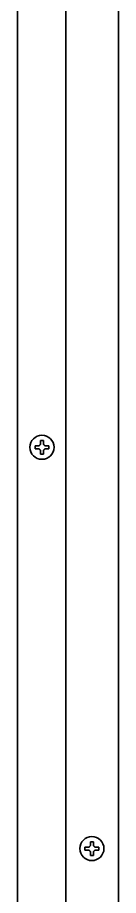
# Model space of a CAD drawing. Extents: x 5987 to 10491, y -672 to 3708.
# Drawn here: x 6825.1 to 6858.6, y 1847.2 to 2140 of the extents above; entities that cross this region are included whole.
import ezdxf

# ---------------------------------------------------------------- set-up
doc = ezdxf.new("R2010")
doc.units = 0
doc.header["$LTSCALE"] = 5
doc.layers.add('1', color=7, linetype='CONTINUOUS', true_color=0xffffff)

msp = doc.modelspace()

# ---------------------------------------------------------------- linework, layer by layer
at = {"layer": '1', "color": 7, "linetype": 'Continuous', "lineweight": 35}
for p, q in [((6858.57, 2393.35), (6858.57, 1373.93)), ((6825.07, 1387.03), (6825.07, 2388.68)), ((6841.07, 1376.53), (6841.07, 2386.03)), ((6830.87, 1996.68), (6830.87, 1997.18)), ((6835.47, 1997.18), (6835.47, 1996.68)), ((6830.87, 1996.18), (6830.87, 1996.68)), ((6835.47, 1996.68), (6835.47, 1996.18)), ((6847.47, 1862.83), (6847.47, 1863.33)), ((6847.47, 1862.33), (6847.47, 1862.83)), ((6852.07, 1863.33), (6852.07, 1862.83)), ((6852.07, 1862.83), (6852.07, 1862.33))]:
    msp.add_line(p, q, dxfattribs=at)
for centre in [(6833.17, 1996.68), (6849.77, 1862.83)]:
    msp.add_circle(centre, 4, dxfattribs=at)
for points in [[(6830.87, 1997.18), (6831.08, 1997.18), (6831.29, 1997.18), (6831.61, 1997.18), (6831.72, 1997.18), (6831.94, 1997.18), (6832.06, 1997.18), (6832.17, 1997.18)], [(6833.67, 1998.98), (6833.67, 1998.77), (6833.67, 1998.56), (6833.67, 1998.24), (6833.67, 1998.13), (6833.67, 1997.9), (6833.67, 1997.79), (6833.67, 1997.68)], [(6832.67, 1994.38), (6832.67, 1994.58), (6832.67, 1994.79), (6832.67, 1995.11), (6832.67, 1995.22), (6832.67, 1995.45), (6832.67, 1995.56), (6832.67, 1995.68)], [(6835.47, 1996.18), (6835.27, 1996.18), (6835.06, 1996.18), (6834.74, 1996.18), (6834.63, 1996.18), (6834.4, 1996.18), (6834.29, 1996.18), (6834.17, 1996.18)], [(6847.47, 1863.33), (6847.68, 1863.33), (6847.89, 1863.33), (6848.21, 1863.33), (6848.32, 1863.33), (6848.54, 1863.33), (6848.66, 1863.33), (6848.77, 1863.33)], [(6850.27, 1865.13), (6850.27, 1864.92), (6850.27, 1864.71), (6850.27, 1864.39), (6850.27, 1864.28), (6850.27, 1864.05), (6850.27, 1863.94), (6850.27, 1863.83)], [(6852.07, 1862.33), (6851.87, 1862.33), (6851.66, 1862.33), (6851.34, 1862.33), (6851.23, 1862.33), (6851, 1862.33), (6850.89, 1862.33), (6850.77, 1862.33)], [(6849.27, 1860.53), (6849.27, 1860.73), (6849.27, 1860.94), (6849.27, 1861.26), (6849.27, 1861.37), (6849.27, 1861.6), (6849.27, 1861.71), (6849.27, 1861.83)]]:
    msp.add_open_spline(points, degree=3, knots=[0, 0, 0, 0, 0.5, 0.5, 0.75, 0.75, 1, 1, 1, 1], dxfattribs=at)
for points in [[(6832.17, 1997.18), (6832.2, 1997.2), (6832.24, 1997.25), (6832.32, 1997.32), (6832.39, 1997.39), (6832.46, 1997.46), (6832.53, 1997.53), (6832.6, 1997.6), (6832.65, 1997.65), (6832.67, 1997.68)], [(6832.67, 1997.68), (6832.67, 1997.73), (6832.67, 1997.84), (6832.67, 1998), (6832.67, 1998.16), (6832.67, 1998.31), (6832.67, 1998.47), (6832.67, 1998.62), (6832.67, 1998.79), (6832.67, 1998.91), (6832.67, 1998.98)], [(6832.67, 1998.98), (6832.84, 1998.98), (6833.17, 1998.98), (6833.51, 1998.98), (6833.67, 1998.98)], [(6833.67, 1997.68), (6833.7, 1997.65), (6833.75, 1997.6), (6833.82, 1997.53), (6833.9, 1997.45), (6833.97, 1997.38), (6834.03, 1997.31), (6834.1, 1997.25), (6834.15, 1997.2), (6834.17, 1997.18)], [(6834.17, 1997.18), (6834.23, 1997.18), (6834.34, 1997.18), (6834.5, 1997.18), (6834.66, 1997.18), (6834.81, 1997.18), (6834.96, 1997.18), (6835.12, 1997.18), (6835.29, 1997.18), (6835.41, 1997.18), (6835.47, 1997.18)], [(6832.17, 1996.18), (6832.12, 1996.18), (6832.01, 1996.18), (6831.85, 1996.18), (6831.69, 1996.18), (6831.53, 1996.18), (6831.38, 1996.18), (6831.23, 1996.18), (6831.06, 1996.18), (6830.94, 1996.18), (6830.87, 1996.18)], [(6832.67, 1995.68), (6832.65, 1995.7), (6832.6, 1995.75), (6832.52, 1995.83), (6832.45, 1995.9), (6832.38, 1995.97), (6832.31, 1996.04), (6832.24, 1996.11), (6832.2, 1996.15), (6832.17, 1996.18)], [(6833.67, 1994.38), (6833.51, 1994.38), (6833.17, 1994.38), (6832.84, 1994.38), (6832.67, 1994.38)], [(6834.17, 1996.18), (6834.15, 1996.15), (6834.1, 1996.1), (6834.03, 1996.03), (6833.96, 1995.96), (6833.89, 1995.89), (6833.82, 1995.82), (6833.74, 1995.75), (6833.7, 1995.7), (6833.67, 1995.68)], [(6833.67, 1995.68), (6833.67, 1995.62), (6833.67, 1995.51), (6833.67, 1995.35), (6833.67, 1995.19), (6833.67, 1995.04), (6833.67, 1994.89), (6833.67, 1994.73), (6833.67, 1994.56), (6833.67, 1994.44), (6833.67, 1994.38)], [(6848.77, 1862.33), (6848.72, 1862.33), (6848.61, 1862.33), (6848.45, 1862.33), (6848.29, 1862.33), (6848.13, 1862.33), (6847.98, 1862.33), (6847.83, 1862.33), (6847.66, 1862.33), (6847.54, 1862.33), (6847.47, 1862.33)], [(6848.77, 1863.33), (6848.8, 1863.35), (6848.84, 1863.4), (6848.92, 1863.47), (6848.99, 1863.54), (6849.06, 1863.61), (6849.13, 1863.68), (6849.2, 1863.75), (6849.25, 1863.8), (6849.27, 1863.83)], [(6849.27, 1861.83), (6849.25, 1861.85), (6849.2, 1861.9), (6849.12, 1861.98), (6849.05, 1862.05), (6848.98, 1862.12), (6848.91, 1862.19), (6848.84, 1862.26), (6848.8, 1862.3), (6848.77, 1862.33)], [(6849.27, 1863.83), (6849.27, 1863.88), (6849.27, 1863.99), (6849.27, 1864.15), (6849.27, 1864.31), (6849.27, 1864.46), (6849.27, 1864.62), (6849.27, 1864.77), (6849.27, 1864.94), (6849.27, 1865.06), (6849.27, 1865.13)], [(6849.27, 1865.13), (6849.44, 1865.13), (6849.77, 1865.13), (6850.11, 1865.13), (6850.27, 1865.13)], [(6850.27, 1863.83), (6850.3, 1863.8), (6850.35, 1863.75), (6850.42, 1863.68), (6850.5, 1863.6), (6850.57, 1863.53), (6850.63, 1863.46), (6850.7, 1863.4), (6850.75, 1863.35), (6850.77, 1863.33)], [(6850.77, 1862.33), (6850.75, 1862.3), (6850.7, 1862.25), (6850.63, 1862.18), (6850.56, 1862.11), (6850.49, 1862.04), (6850.42, 1861.97), (6850.34, 1861.9), (6850.3, 1861.85), (6850.27, 1861.83)], [(6850.77, 1863.33), (6850.83, 1863.33), (6850.94, 1863.33), (6851.1, 1863.33), (6851.26, 1863.33), (6851.41, 1863.33), (6851.56, 1863.33), (6851.72, 1863.33), (6851.89, 1863.33), (6852.01, 1863.33), (6852.07, 1863.33)], [(6850.27, 1860.53), (6850.11, 1860.53), (6849.77, 1860.53), (6849.44, 1860.53), (6849.27, 1860.53)], [(6850.27, 1861.83), (6850.27, 1861.77), (6850.27, 1861.66), (6850.27, 1861.5), (6850.27, 1861.34), (6850.27, 1861.19), (6850.27, 1861.04), (6850.27, 1860.88), (6850.27, 1860.71), (6850.27, 1860.59), (6850.27, 1860.53)]]:
    msp.add_open_spline(points, degree=3, dxfattribs=at)

doc.saveas('drawing.dxf')
